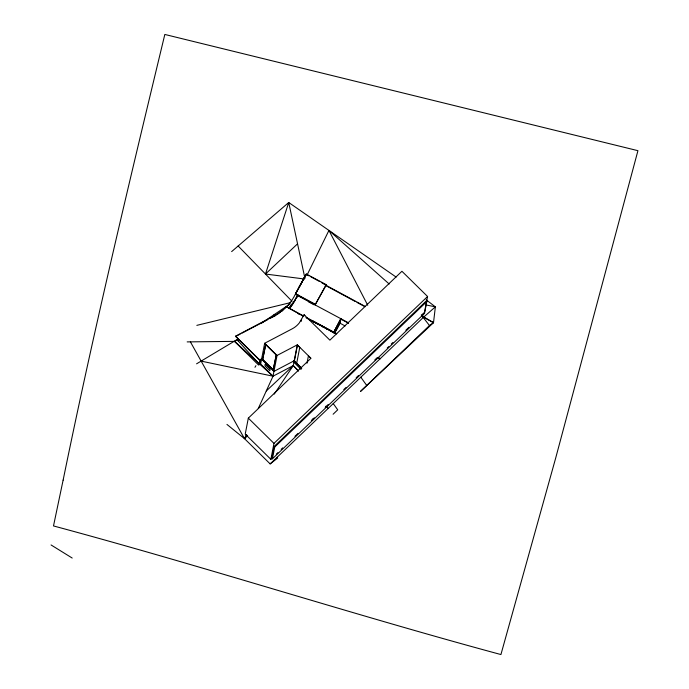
<?xml version="1.0" encoding="UTF-8"?>
<svg xmlns="http://www.w3.org/2000/svg" width="689" height="689" viewBox="0 0 689 689"><rect width="100%" height="100%" fill="white"/><g stroke="black" fill="none" stroke-linecap="round" stroke-linejoin="round"><path stroke-width="1.03" d="M360.493 391.395L433.51 322.659L435.37 306.855L426.164 299.81M261.57 359.219L259.546 360.278L235.517 336.198L275.634 315.097L281.525 311.075L286.348 306.708L303.806 316.087M238.041 338.437L237.671 340.357L259.624 364.541L260.554 359.753M238.127 340.866L238.497 338.988M258.28 408.491L273.025 376.194L277.056 355.455L297.295 344.836L310.946 358.271L248.324 418.145L245.224 434.096L270.872 459.33L272.422 457.841M259.546 360.278L261.639 358.84M259.081 363.938L259.986 359.253M187.167 341.899L234.518 341.374L258.608 365.075L260.631 364.007L264.662 343.268L292.231 328.808A22.642 21.91 11 0 0 299.284 322.952L304.073 314.761L304.822 315.484M262.621 359.675L265.782 344.328L262.621 359.675L273.154 370.045L276.315 354.697L273.154 370.045M275.66 315.08L275.505 315.502L275.729 315.037M277.839 313.728L277.46 313.969M277.589 313.891L277.391 314.348M279.45 312.625L279.889 312.306M281.37 311.187L279.191 313.142M282.938 309.904L281.327 311.54L286.693 306.674A51.968 50.288 11 0 0 293.729 297.269L306.321 273.998L326.19 284.626L326.052 285.341M303.108 316.13L286.348 306.708M306.321 273.998L295.503 293.669L297.614 295.219L296.081 298.122A80.019 77.435 11 0 1 293.299 302.368L288.476 308.267M297.614 295.219L296.813 297.174M303.754 279.553L304.125 277.633L305.003 278.106M270.872 459.33L273.972 443.38L427.576 296.503L401.928 271.268L329.893 340.151L304.073 314.761M226.948 424.424L244.509 438.66L270.157 463.912L423.537 317.241L435.37 306.855L426.129 304.969M274.119 446.463L271.828 458.245L272.413 458.822L424.502 313.392L426.792 301.601L426.207 301.033L274.119 446.463L274.704 447.04L272.413 458.822M301.196 321.401L301.601 319.326M300.998 369.218L293.471 361.484L294.194 360.786L301.773 368.253M293.962 361.966L293.264 365.583L274.239 394.099M297.295 344.836L294.143 361.07L293.411 361.759M313.943 304.702L314.072 304.021M326.19 284.626L315.088 304.917L326.052 285.324L365.549 306.639M306.993 363.249L308.405 355.963L310.713 358.228M324.975 284.764L321.281 282.412M328.188 408.422L325.923 406.174M424.476 312.453L427.576 296.503M273.645 316.613L274.076 314.684M304.038 278.95L265.472 274.033L288.734 202.497L396.123 277.073M246.292 434.768L244.509 438.66L246.886 435.095M306.949 275.264L328.937 230.41L389.173 283.997M296.081 298.122L297.889 294.53M334.82 332.951L339.832 323.098L340.633 318.981L333.872 332.253L340.857 319.11L348.445 323.201M296.959 296.649L296.012 298.44A79.855 77.271 11 0 1 290.551 306.967L289.216 308.241M296.425 297.906L296.89 297.011M333.459 332.839L340.934 318.749L348.625 322.9M306.252 274.368L295.435 294.048L315.157 304.598M336.154 330.324L340.065 323.219L340.934 318.74L339.47 323.787L339.832 323.098L345.12 325.949M298.845 287.614L304.357 277.762M254.964 367.315L255.92 365.687M289.147 308.603L290.482 307.328A79.855 77.271 11 0 0 293.902 302.29M247.609 435.698L244.509 438.686L190.397 341.865M274.704 447.04L426.792 301.601M281.138 449.34L282.688 447.859M311.402 420.402L312.952 418.921M391.326 343.983L392.876 342.493M422.366 314.305L423.916 312.815L424.502 313.392M276.306 454.137L277.856 452.647M294.918 436.335L298.027 433.364M312.763 419.274L314.313 417.784M325.174 407.397L328.283 404.434M343.794 389.595L346.119 387.373M356.204 377.727L358.53 375.505M374.825 359.925L377.15 357.703M387.235 348.057L388.785 346.576M405.855 330.255L408.956 327.284M333.106 414.235L337.713 409.826L333.243 403.582M360.631 391.361L429.471 325.527L433.51 322.659L424.002 317.086L421.78 314.925M265.472 274.033L297.553 243.828M266.273 390.982L293.264 365.583L298.57 370.803M231.642 251.606L288.734 202.497L304.857 278.046M270.157 463.912L277.693 458.047L277.124 457.246M238.032 338.997L196.572 363.826M260.89 323.58L290.121 303.858M276.961 314.623L278.089 313.891M275.652 315.416L269.666 318.628M275.815 315.321L273.473 316.63M235.449 336.577L240.203 334.087M242.02 333.132L267.771 319.618M238.316 339.376L234.518 341.374L273.025 376.194L293.264 365.583L298.294 371.061M294.203 360.76L273.964 371.38L261.57 359.193M196.83 325.363L290.706 302.566M201.162 361.114L273.025 376.194L260.631 364.007M298.01 313.581L299.896 314.589M308.353 319.102L310.239 320.101M312.117 321.108L313.995 322.107M315.881 323.115L317.758 324.114M322.461 326.62L324.338 327.628M326.224 328.627L328.102 329.635M329.988 330.634L334.682 333.149M307.191 274.877L309.068 275.876M310.946 276.883L319.403 281.405M295.503 293.669L315.226 304.219M297.553 295.538L341.158 318.861M308.396 301.739L313.857 304.659M306.545 317.56L336.628 333.726M305.916 317.638L309.249 319.429M309.654 319.653L319.446 324.915M321.341 325.931L327.025 328.989M328.92 330.005L334.604 333.063M325.983 285.685L355.136 301.42M357.014 302.428L364.541 306.493M336.714 333.76L312.539 320.781M335.707 333.64L312.462 321.16M433.51 322.659L423.537 317.241L421.28 315.019L429.471 325.527M51.064 544.956L72.199 558.047M296.416 363.301L300.964 367.78M293.471 361.484L301.05 368.942M264.662 343.268L277.056 355.455M265.558 344.534L276.1 354.904M262.836 359.469L273.378 369.838M266.445 365.024L270.036 368.555M235.517 336.198L259.615 359.899M248.324 418.145L273.972 443.38M238.153 246.007L292.058 301.3M360.829 377.21L366.755 385.495M328.937 230.41L367.737 305.261M295.452 299.681A79.855 77.271 11 0 1 294.427 301.429M265.274 364.18L264.938 365.893L269.821 370.699L270.157 368.985L265.274 364.18M297.459 345.189L294.418 360.795L296.726 363.069L299.758 347.463L297.459 345.189M380.139 358.719L378.287 357.755L380.139 358.719M63.121 480.147L53.501 525.94C203.358 566.22 351.106 614.088 500.92 654.55L555.653 458.185L637.936 150.684L164.826 34.45C129.136 182.602 93.644 330.832 63.121 480.147"/></g></svg>
